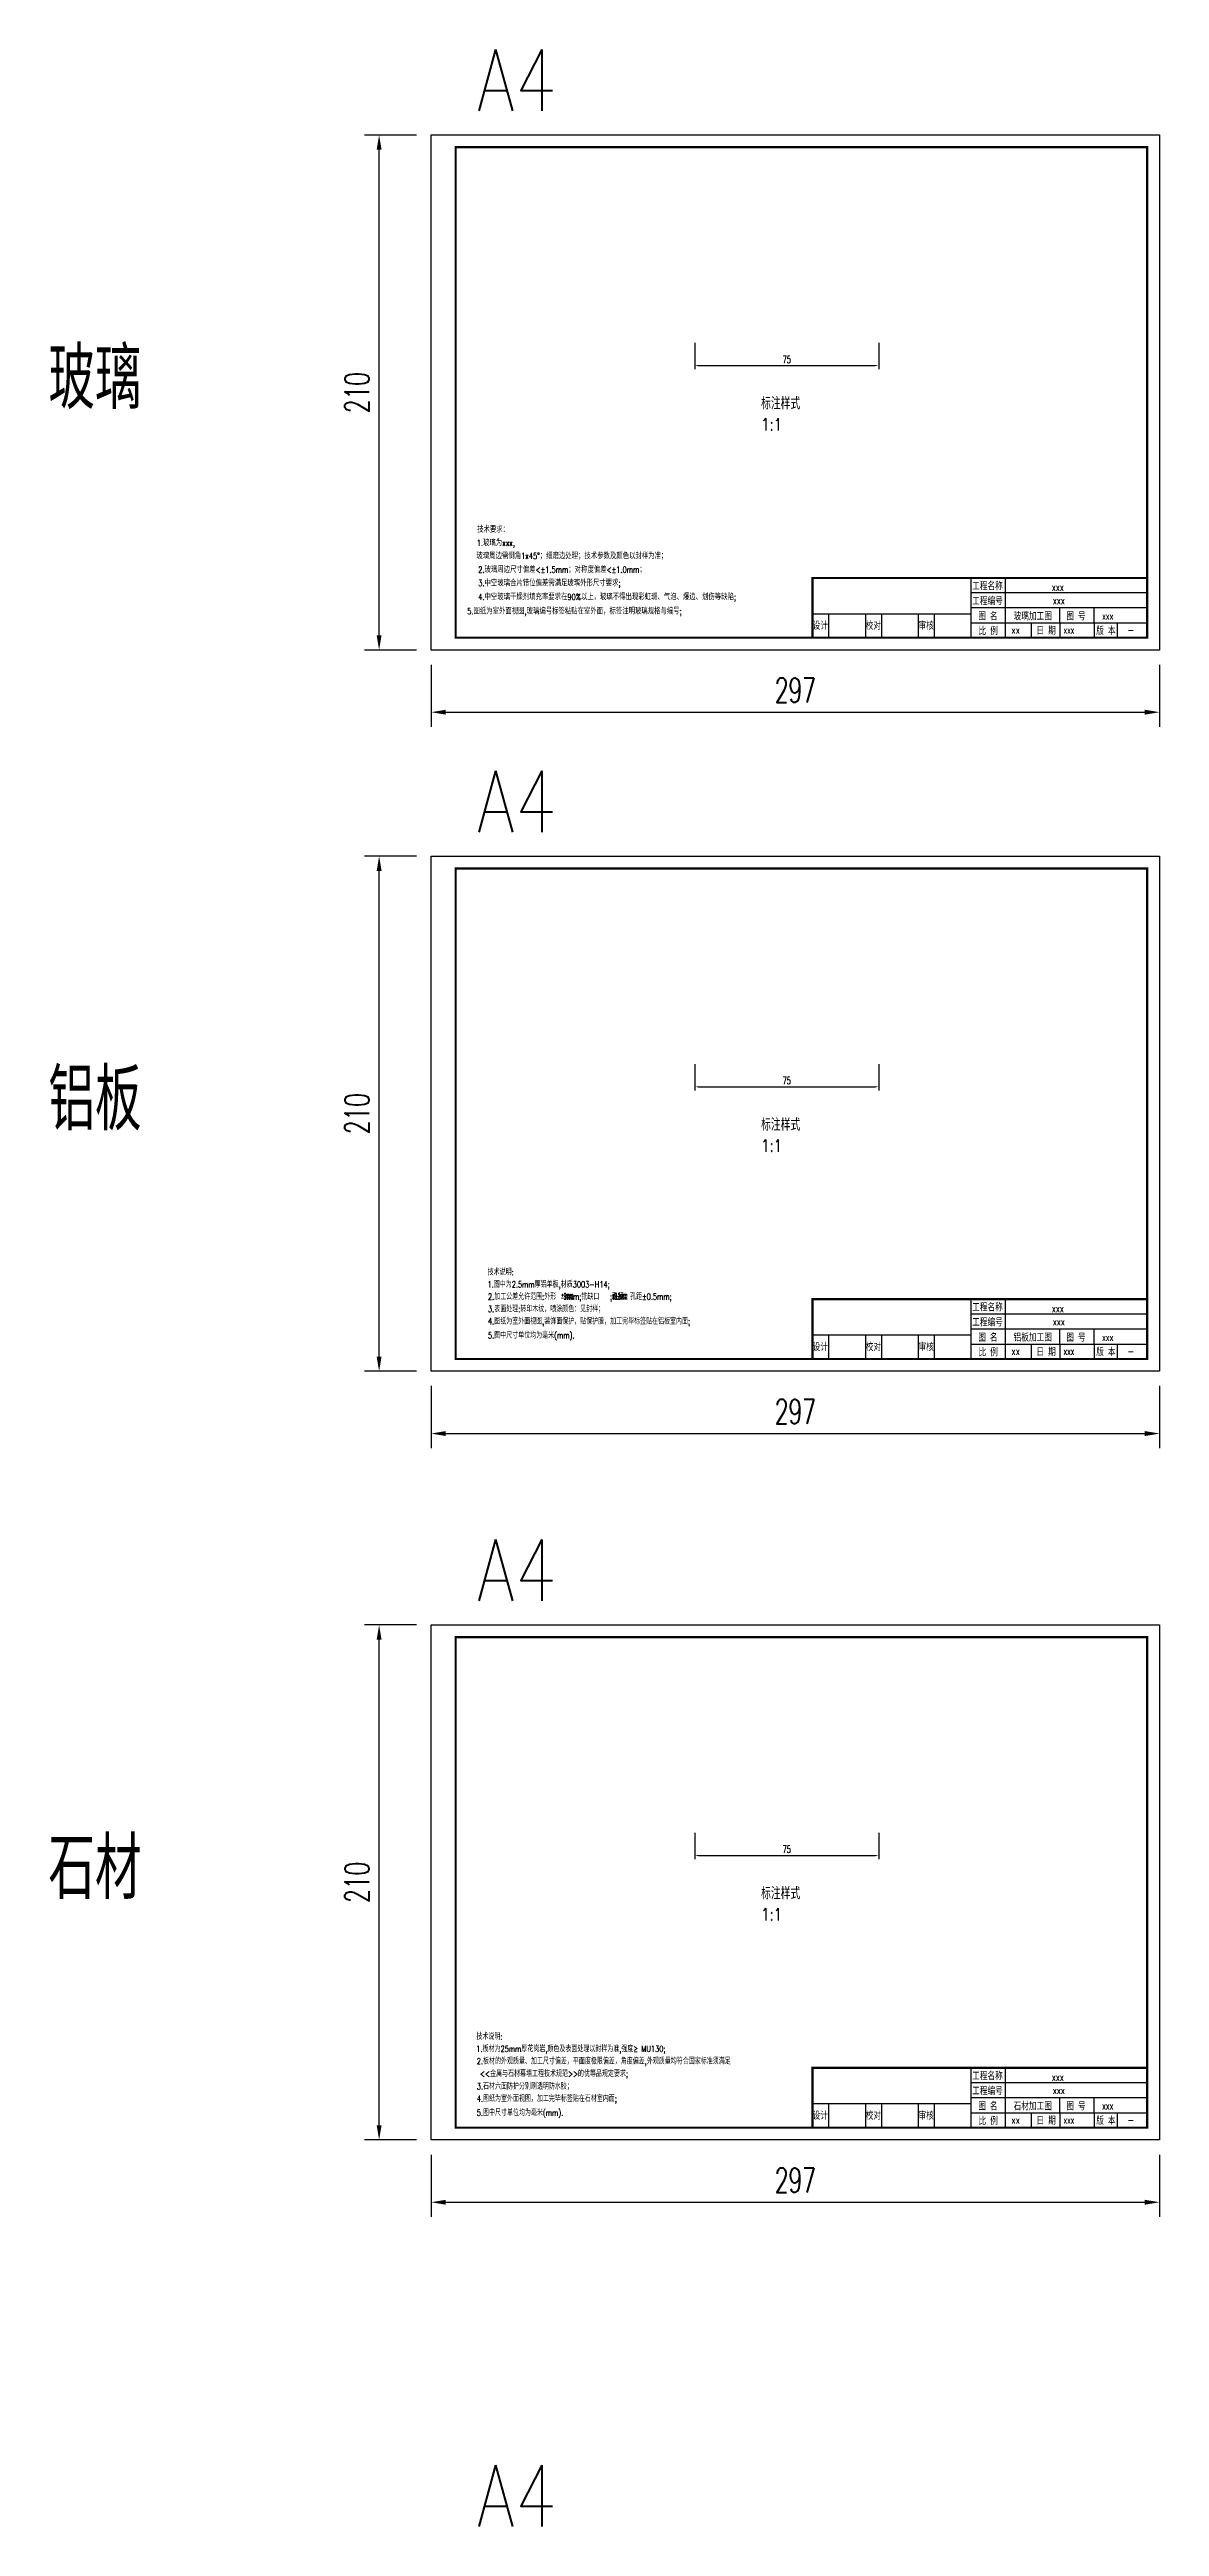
# Model space of a CAD drawing. Header units: inches. Extents: x 20038 to 22085, y 1131827 to 1134253.
# Drawn here: x 20038 to 20491, y 1133127 to 1134136 of the extents above; entities that cross this region are included whole.
import ezdxf
from ezdxf.enums import TextEntityAlignment as Align

# ---------------------------------------------------------------- set-up
doc = ezdxf.new("R2010")
doc.units = ezdxf.units.IN
doc.header["$LTSCALE"] = 1000
doc.header["$MEASUREMENT"] = 0
for name, color, linetype in [('0-GLASS-03玻璃-看线', 7, 'Continuous'), ('0-TEXT文字', 4, 'Continuous'), ('TKTEXT', 1, 'Continuous'), ('加工图', 4, 'Continuous')]:
    doc.layers.add(name, color=color, linetype=linetype)
doc.styles.add('SANXINBZ', font='romans.shx', dxfattribs={"width": 0.8, "bigfont": 'hzd.shx'})
doc.styles.add('样式 1', font='romans.shx', dxfattribs={"width": 0.65, "bigfont": 'hzd.shx'})
doc.dimstyles.new('dim1', dxfattribs={"dimtxt": 3, "dimasz": 1.5, "dimexe": 1.5, "dimexo": 1.5, "dimgap": 1, "dimtad": 1, "dimdec": 1, "dimrnd": 0.5, "dimdsep": 46, "dimtxsty": '样式 1', "dimcen": 0.09, "dimclrd": 1, "dimclre": 1, "dimclrt": 1, "dimadec": 0, "dimazin": 0, "dimtfac": 1, "dimtdec": 1, "dimtix": 1, "dimtmove": 2, "dimatfit": 3, "dimfxl": 1.25, "dimtvp": 1, "dimarcsym": 1})
doc.dimstyles.new('dim4', dxfattribs={"dimscale": 4, "dimtxt": 2.5, "dimasz": 1.5, "dimexe": 1.5, "dimexo": 1.5, "dimgap": 1, "dimtad": 1, "dimdec": 1, "dimrnd": 0.5, "dimdsep": 46, "dimtxsty": '样式 1', "dimcen": 0.09, "dimclrd": 1, "dimclre": 1, "dimclrt": 1, "dimadec": 0, "dimazin": 0, "dimtfac": 1, "dimtdec": 1, "dimtix": 1, "dimtmove": 2, "dimatfit": 3, "dimfxl": 1.25, "dimtvp": 1, "dimarcsym": 1})

# ---------------------------------------------------------------- blocks, each defined once
blk = doc.blocks.new('*D9')
at = {"layer": '0-GLASS-03玻璃-看线', "color": 1, "linetype": 'ByBlock', "lineweight": -2, "transparency": 16777216}
for p, q in [((20187.7, 1134101.5), (20166.5, 1134101.5)), ((20187.7, 1133891.5), (20166.5, 1133891.5))]:
    blk.add_line(p, q, dxfattribs=at)
at = {"layer": '0-GLASS-03玻璃-看线', "color": 1, "lineweight": -2, "transparency": 16777216}
blk.add_line((20172.5, 1133897.5), (20172.5, 1134095.5), dxfattribs=at)
at = {"layer": '0-GLASS-03玻璃-看线', "color": 1, "transparency": 16777216}
for points in [[(20171.5, 1134095.5), (20173.5, 1134095.5), (20172.5, 1134101.5)], [(20171.5, 1133897.5), (20173.5, 1133897.5), (20172.5, 1133891.5)]]:
    blk.add_solid(points, dxfattribs=at)
at = {"layer": 'Defpoints', "color": 0, "transparency": 16777216}
for p in [(20172.5, 1134101.5), (20193.7, 1134101.5), (20193.7, 1133891.5)]:
    blk.add_point(p, dxfattribs=at)
at = {"layer": '0-GLASS-03玻璃-看线', "color": 1, "transparency": 16777216, "insert": (20163.5, 1133996.5), "char_height": 10, "attachment_point": 5, "rotation": 90, "style": '样式 1'}
blk.add_mtext('210', dxfattribs=at)
blk = doc.blocks.new('*D10')
at = {"layer": '0-GLASS-03玻璃-看线', "color": 1, "linetype": 'ByBlock', "lineweight": -2, "transparency": 16777216}
for p, q in [((20193.7, 1133885.5), (20193.7, 1133860.2)), ((20490.7, 1133885.5), (20490.7, 1133860.2))]:
    blk.add_line(p, q, dxfattribs=at)
at = {"layer": '0-GLASS-03玻璃-看线', "color": 1, "lineweight": -2, "transparency": 16777216}
blk.add_line((20199.7, 1133866.2), (20484.7, 1133866.2), dxfattribs=at)
at = {"layer": '0-GLASS-03玻璃-看线', "color": 1, "transparency": 16777216}
for points in [[(20199.7, 1133867.2), (20199.7, 1133865.2), (20193.7, 1133866.2)], [(20484.7, 1133867.2), (20484.7, 1133865.2), (20490.7, 1133866.2)]]:
    blk.add_solid(points, dxfattribs=at)
at = {"layer": 'Defpoints', "color": 0, "transparency": 16777216}
for p in [(20193.7, 1133891.5), (20490.7, 1133891.5), (20490.7, 1133866.2)]:
    blk.add_point(p, dxfattribs=at)
at = {"layer": '0-GLASS-03玻璃-看线', "color": 1, "transparency": 16777216, "insert": (20342.2, 1133875.2), "char_height": 10, "attachment_point": 5, "style": '样式 1'}
blk.add_mtext('297', dxfattribs=at)
blk = doc.blocks.new('*D11')
at = {"layer": '0-GLASS-03玻璃-看线', "color": 1, "lineweight": -2, "transparency": 16777216}
for p, q in [((20301.2, 1134016.8), (20301.2, 1134006)), ((20376.2, 1134016.8), (20376.2, 1134006)), ((20302.7, 1134007.5), (20374.7, 1134007.5))]:
    blk.add_line(p, q, dxfattribs=at)
at = {"layer": '0-GLASS-03玻璃-看线', "color": 1, "transparency": 16777216}
for points in [[(20302.7, 1134007.8), (20302.7, 1134007.3), (20301.2, 1134007.5)], [(20374.7, 1134007.8), (20374.7, 1134007.3), (20376.2, 1134007.5)]]:
    blk.add_solid(points, dxfattribs=at)
at = {"layer": 'Defpoints', "color": 0, "transparency": 16777216}
for p in [(20301.2, 1134018.3), (20376.2, 1134018.3), (20376.2, 1134007.5)]:
    blk.add_point(p, dxfattribs=at)
at = {"layer": '0-GLASS-03玻璃-看线', "color": 1, "transparency": 16777216, "insert": (20338.7, 1134010), "char_height": 3, "attachment_point": 5, "style": '样式 1'}
blk.add_mtext('75', dxfattribs=at)
blk = doc.blocks.new('*D13')
at = {"layer": '0-GLASS-03玻璃-看线', "color": 1, "linetype": 'ByBlock', "lineweight": -2, "transparency": 16777216}
for p, q in [((20187.7, 1133807.5), (20166.5, 1133807.5)), ((20187.7, 1133597.5), (20166.5, 1133597.5))]:
    blk.add_line(p, q, dxfattribs=at)
at = {"layer": '0-GLASS-03玻璃-看线', "color": 1, "lineweight": -2, "transparency": 16777216}
blk.add_line((20172.5, 1133603.5), (20172.5, 1133801.5), dxfattribs=at)
at = {"layer": '0-GLASS-03玻璃-看线', "color": 1, "transparency": 16777216}
for points in [[(20171.5, 1133801.5), (20173.5, 1133801.5), (20172.5, 1133807.5)], [(20171.5, 1133603.5), (20173.5, 1133603.5), (20172.5, 1133597.5)]]:
    blk.add_solid(points, dxfattribs=at)
at = {"layer": 'Defpoints', "color": 0, "transparency": 16777216}
for p in [(20172.5, 1133807.5), (20193.7, 1133807.5), (20193.7, 1133597.5)]:
    blk.add_point(p, dxfattribs=at)
at = {"layer": '0-GLASS-03玻璃-看线', "color": 1, "transparency": 16777216, "insert": (20163.5, 1133702.5), "char_height": 10, "attachment_point": 5, "rotation": 90, "style": '样式 1'}
blk.add_mtext('210', dxfattribs=at)
blk = doc.blocks.new('*D14')
at = {"layer": '0-GLASS-03玻璃-看线', "color": 1, "linetype": 'ByBlock', "lineweight": -2, "transparency": 16777216}
for p, q in [((20193.7, 1133591.5), (20193.7, 1133566.1)), ((20490.7, 1133591.5), (20490.7, 1133566.1))]:
    blk.add_line(p, q, dxfattribs=at)
at = {"layer": '0-GLASS-03玻璃-看线', "color": 1, "lineweight": -2, "transparency": 16777216}
blk.add_line((20199.7, 1133572.1), (20484.7, 1133572.1), dxfattribs=at)
at = {"layer": '0-GLASS-03玻璃-看线', "color": 1, "transparency": 16777216}
for points in [[(20199.7, 1133573.1), (20199.7, 1133571.1), (20193.7, 1133572.1)], [(20484.7, 1133573.1), (20484.7, 1133571.1), (20490.7, 1133572.1)]]:
    blk.add_solid(points, dxfattribs=at)
at = {"layer": 'Defpoints', "color": 0, "transparency": 16777216}
for p in [(20193.7, 1133597.5), (20490.7, 1133597.5), (20490.7, 1133572.1)]:
    blk.add_point(p, dxfattribs=at)
at = {"layer": '0-GLASS-03玻璃-看线', "color": 1, "transparency": 16777216, "insert": (20342.2, 1133581.1), "char_height": 10, "attachment_point": 5, "style": '样式 1'}
blk.add_mtext('297', dxfattribs=at)
blk = doc.blocks.new('*D15')
at = {"layer": '0-GLASS-03玻璃-看线', "color": 1, "lineweight": -2, "transparency": 16777216}
for p, q in [((20301.2, 1133722.7), (20301.2, 1133712)), ((20302.7, 1133713.5), (20374.7, 1133713.5)), ((20376.2, 1133722.7), (20376.2, 1133712))]:
    blk.add_line(p, q, dxfattribs=at)
at = {"layer": '0-GLASS-03玻璃-看线', "color": 1, "transparency": 16777216}
for points in [[(20302.7, 1133713.7), (20302.7, 1133713.2), (20301.2, 1133713.5)], [(20374.7, 1133713.7), (20374.7, 1133713.2), (20376.2, 1133713.5)]]:
    blk.add_solid(points, dxfattribs=at)
at = {"layer": 'Defpoints', "color": 0, "transparency": 16777216}
for p in [(20301.2, 1133724.2), (20376.2, 1133724.2), (20376.2, 1133713.5)]:
    blk.add_point(p, dxfattribs=at)
at = {"layer": '0-GLASS-03玻璃-看线', "color": 1, "transparency": 16777216, "insert": (20338.7, 1133716), "char_height": 3, "attachment_point": 5, "style": '样式 1'}
blk.add_mtext('75', dxfattribs=at)
blk = doc.blocks.new('*D17')
at = {"layer": '0-GLASS-03玻璃-看线', "color": 1, "linetype": 'ByBlock', "lineweight": -2, "transparency": 16777216}
for p, q in [((20187.7, 1133494.1), (20166.5, 1133494.1)), ((20187.7, 1133284.1), (20166.5, 1133284.1))]:
    blk.add_line(p, q, dxfattribs=at)
at = {"layer": '0-GLASS-03玻璃-看线', "color": 1, "lineweight": -2, "transparency": 16777216}
blk.add_line((20172.5, 1133290.1), (20172.5, 1133488.1), dxfattribs=at)
at = {"layer": '0-GLASS-03玻璃-看线', "color": 1, "transparency": 16777216}
for points in [[(20171.5, 1133488.1), (20173.5, 1133488.1), (20172.5, 1133494.1)], [(20171.5, 1133290.1), (20173.5, 1133290.1), (20172.5, 1133284.1)]]:
    blk.add_solid(points, dxfattribs=at)
at = {"layer": 'Defpoints', "color": 0, "transparency": 16777216}
for p in [(20172.5, 1133494.1), (20193.7, 1133494.1), (20193.7, 1133284.1)]:
    blk.add_point(p, dxfattribs=at)
at = {"layer": '0-GLASS-03玻璃-看线', "color": 1, "transparency": 16777216, "insert": (20163.5, 1133389.1), "char_height": 10, "attachment_point": 5, "rotation": 90, "style": '样式 1'}
blk.add_mtext('210', dxfattribs=at)
blk = doc.blocks.new('*D18')
at = {"layer": '0-GLASS-03玻璃-看线', "color": 1, "linetype": 'ByBlock', "lineweight": -2, "transparency": 16777216}
for p, q in [((20193.7, 1133278.1), (20193.7, 1133252.7)), ((20490.7, 1133278.1), (20490.7, 1133252.7))]:
    blk.add_line(p, q, dxfattribs=at)
at = {"layer": '0-GLASS-03玻璃-看线', "color": 1, "lineweight": -2, "transparency": 16777216}
blk.add_line((20199.7, 1133258.7), (20484.7, 1133258.7), dxfattribs=at)
at = {"layer": '0-GLASS-03玻璃-看线', "color": 1, "transparency": 16777216}
for points in [[(20199.7, 1133259.7), (20199.7, 1133257.7), (20193.7, 1133258.7)], [(20484.7, 1133259.7), (20484.7, 1133257.7), (20490.7, 1133258.7)]]:
    blk.add_solid(points, dxfattribs=at)
at = {"layer": 'Defpoints', "color": 0, "transparency": 16777216}
for p in [(20193.7, 1133284.1), (20490.7, 1133284.1), (20490.7, 1133258.7)]:
    blk.add_point(p, dxfattribs=at)
at = {"layer": '0-GLASS-03玻璃-看线', "color": 1, "transparency": 16777216, "insert": (20342.2, 1133267.7), "char_height": 10, "attachment_point": 5, "style": '样式 1'}
blk.add_mtext('297', dxfattribs=at)
blk = doc.blocks.new('*D19')
at = {"layer": '0-GLASS-03玻璃-看线', "color": 1, "lineweight": -2, "transparency": 16777216}
for p, q in [((20301.2, 1133409.3), (20301.2, 1133398.6)), ((20302.7, 1133400.1), (20374.7, 1133400.1)), ((20376.2, 1133409.3), (20376.2, 1133398.6))]:
    blk.add_line(p, q, dxfattribs=at)
at = {"layer": '0-GLASS-03玻璃-看线', "color": 1, "transparency": 16777216}
for points in [[(20302.7, 1133400.3), (20302.7, 1133399.8), (20301.2, 1133400.1)], [(20374.7, 1133400.3), (20374.7, 1133399.8), (20376.2, 1133400.1)]]:
    blk.add_solid(points, dxfattribs=at)
at = {"layer": 'Defpoints', "color": 0, "transparency": 16777216}
for p in [(20301.2, 1133410.8), (20376.2, 1133410.8), (20376.2, 1133400.1)]:
    blk.add_point(p, dxfattribs=at)
at = {"layer": '0-GLASS-03玻璃-看线', "color": 1, "transparency": 16777216, "insert": (20338.7, 1133402.6), "char_height": 3, "attachment_point": 5, "style": '样式 1'}
blk.add_mtext('75', dxfattribs=at)

msp = doc.modelspace()

# ---------------------------------------------------------------- linework, layer by layer
at = {"color": 7}
for p, q in [((20413.87, 1133896.55), (20413.87, 1133920.94)), ((20427.87, 1133896.55), (20427.87, 1133920.94)), ((20413.87, 1133906.2), (20349.21, 1133906.2)), ((20355.76, 1133906.2), (20355.76, 1133896.55)), ((20370.76, 1133906.2), (20370.76, 1133896.55)), ((20377.32, 1133906.2), (20377.32, 1133896.55)), ((20392.32, 1133906.2), (20392.32, 1133896.55)), ((20398.87, 1133906.2), (20398.87, 1133896.55)), ((20485.68, 1133914.84), (20413.87, 1133914.84)), ((20485.68, 1133908.74), (20413.87, 1133908.74)), ((20450.04, 1133902.65), (20450.04, 1133908.74)), ((20464.04, 1133902.65), (20464.04, 1133908.74)), ((20413.87, 1133902.65), (20485.68, 1133902.65)), ((20438.36, 1133902.65), (20438.36, 1133896.55)), ((20450.04, 1133902.65), (20450.04, 1133896.55)), ((20464.04, 1133902.65), (20464.04, 1133896.55)), ((20473.49, 1133902.65), (20473.49, 1133896.55)), ((20413.87, 1133602.49), (20413.87, 1133626.89)), ((20427.87, 1133602.49), (20427.87, 1133626.89)), ((20413.87, 1133612.15), (20349.21, 1133612.15)), ((20355.76, 1133612.15), (20355.76, 1133602.49)), ((20370.76, 1133612.15), (20370.76, 1133602.49)), ((20377.32, 1133612.15), (20377.32, 1133602.49)), ((20392.32, 1133612.15), (20392.32, 1133602.49)), ((20398.87, 1133612.15), (20398.87, 1133602.49)), ((20485.68, 1133620.79), (20413.87, 1133620.79)), ((20485.68, 1133614.69), (20413.87, 1133614.69)), ((20450.04, 1133608.59), (20450.04, 1133614.69)), ((20464.04, 1133608.59), (20464.04, 1133614.69)), ((20413.87, 1133608.59), (20485.68, 1133608.59)), ((20438.36, 1133608.59), (20438.36, 1133602.49)), ((20450.04, 1133608.59), (20450.04, 1133602.49)), ((20464.04, 1133608.59), (20464.04, 1133602.49)), ((20473.49, 1133608.59), (20473.49, 1133602.49)), ((20413.87, 1133289.1), (20413.87, 1133313.5)), ((20427.87, 1133289.1), (20427.87, 1133313.5)), ((20485.68, 1133307.4), (20413.87, 1133307.4)), ((20485.68, 1133301.3), (20413.87, 1133301.3)), ((20450.04, 1133295.2), (20450.04, 1133301.3)), ((20464.04, 1133295.2), (20464.04, 1133301.3)), ((20413.87, 1133298.76), (20349.21, 1133298.76)), ((20355.76, 1133298.76), (20355.76, 1133289.1)), ((20370.76, 1133298.76), (20370.76, 1133289.1)), ((20377.32, 1133298.76), (20377.32, 1133289.1)), ((20392.32, 1133298.76), (20392.32, 1133289.1)), ((20398.87, 1133298.76), (20398.87, 1133289.1)), ((20413.87, 1133295.2), (20485.68, 1133295.2)), ((20438.36, 1133295.2), (20438.36, 1133289.1)), ((20450.04, 1133295.2), (20450.04, 1133289.1)), ((20464.04, 1133295.2), (20464.04, 1133289.1)), ((20473.49, 1133295.2), (20473.49, 1133289.1))]:
    msp.add_line(p, q, dxfattribs=at)
at = {"color": 5}
for points in [[(20193.68, 1133891.55), (20193.68, 1134101.55), (20490.68, 1134101.55), (20490.68, 1133891.55)], [(20193.68, 1133597.49), (20193.68, 1133807.49), (20490.68, 1133807.49), (20490.68, 1133597.49)], [(20193.68, 1133284.1), (20193.68, 1133494.1), (20490.68, 1133494.1), (20490.68, 1133284.1)]]:
    msp.add_lwpolyline(points, close=True, dxfattribs=at)
at = {"color": 7, "const_width": 0.857}
for points in [[(20203.67, 1133896.55), (20203.67, 1134096.55), (20485.68, 1134096.55), (20485.68, 1133896.55)], [(20203.67, 1133602.49), (20203.67, 1133802.49), (20485.68, 1133802.49), (20485.68, 1133602.49)], [(20203.67, 1133289.1), (20203.67, 1133489.1), (20485.68, 1133489.1), (20485.68, 1133289.1)]]:
    msp.add_lwpolyline(points, close=True, dxfattribs=at)
for points in [[(20485.68, 1133920.94), (20349.21, 1133920.94), (20349.21, 1133896.55)], [(20485.68, 1133626.89), (20349.21, 1133626.89), (20349.21, 1133602.49)], [(20485.68, 1133313.5), (20349.21, 1133313.5), (20349.21, 1133289.1)]]:
    msp.add_lwpolyline(points, dxfattribs=at)

# ---------------------------------------------------------------- texts
at = {"color": 7, "style": 'SANXINBZ', "width": 0.8}
for s, p in [('工程名称', (20420.55, 1133917.89)), ('工程编号', (20420.55, 1133911.79)), ('图 名', (20420.71, 1133905.58)), ('图 号', (20456.64, 1133905.48)), ('设计', (20352.38, 1133901.72)), ('校对', (20374.04, 1133901.72)), ('审核', (20395.54, 1133901.72)), ('比 例', (20420.85, 1133899.56)), ('日 期', (20444.45, 1133899.64)), ('版 本', (20468.83, 1133899.64)), ('工程名称', (20420.55, 1133623.84)), ('工程编号', (20420.55, 1133617.74)), ('图 名', (20420.71, 1133611.53)), ('图 号', (20456.64, 1133611.43)), ('设计', (20352.38, 1133607.67)), ('校对', (20374.04, 1133607.67)), ('审核', (20395.54, 1133607.67)), ('比 例', (20420.85, 1133605.51)), ('日 期', (20444.45, 1133605.59)), ('版 本', (20468.83, 1133605.59)), ('工程名称', (20420.55, 1133310.45)), ('工程编号', (20420.55, 1133304.35)), ('图 名', (20420.71, 1133298.14)), ('图 号', (20456.64, 1133298.04)), ('设计', (20352.38, 1133294.28)), ('校对', (20374.04, 1133294.28)), ('审核', (20395.54, 1133294.28)), ('比 例', (20420.85, 1133292.12)), ('日 期', (20444.45, 1133292.2)), ('版 本', (20468.83, 1133292.2))]:
    msp.add_text(s, height=3, dxfattribs=at).set_placement(p, align=Align.MIDDLE)
at = {"color": 4, "style": 'SANXINBZ', "width": 0.75}
for s, height, p in [('技术说明:', 2.505, (20216.75, 1133636.67)), ('1.图中为2.5mm厚铝单板,材质3003-H14;', 2.505, (20216.7, 1133631.66)), ('2.加工公差允许范围:外形   mm;铣缺口   ;孔径、孔距±0.5mm;', 2.505, (20216.89, 1133626.65)), ('3.表面处理:转印木纹，喷涂颜色：见封样；', 2.505, (20216.89, 1133621.64)), ('-2mm', 1.252, (20246.63, 1133626.71)), ('+0mm', 1.252, (20246.64, 1133628.03)), ('+0.0mm', 1.252, (20267.26, 1133626.71)), ('+0.5mm', 1.252, (20267.27, 1133628.03)), ('4.图纸为室外面视图,装饰面保护，贴保护膜，加工完毕标签贴在铝板室内面;', 2.505, (20216.89, 1133616.63)), ('5.图中尺寸单位均为毫米(mm).', 2.505, (20216.89, 1133610.89)), ('技术说明:', 2.505, (20212.17, 1133325)), ('1.板材为25mm厚花岗岩,颜色及表面处理以封样为准,强度≥ MU130;', 2.505, (20212.12, 1133319.99)), ('2.板材的外观质量、加工尺寸偏差，平面度极限偏差，角度偏差,外观质量均符合国家标准须满足', 2.505, (20212.31, 1133314.98)), (' <<金属与石材幕墙工程技术规范>>的优等品规定要求;', 2.505, (20212.31, 1133309.87)), ('3.石材六面防护分别刷透明防水胶；', 2.505, (20212.31, 1133304.71)), ('4.图纸为室外面视图，加工完毕标签贴在石材室内面;', 2.505, (20212.31, 1133299.7)), ('5.图中尺寸单位均为毫米(mm).', 2.505, (20212.31, 1133293.96))]:
    msp.add_text(s, height=height, dxfattribs=at).set_placement(p)
at = {"layer": '0-TEXT文字', "color": 4, "style": 'SANXINBZ', "width": 0.8}
for s, height, p in [('A4', 25, (20212.3, 1134111.37)), ('玻璃', 25, (20037.64, 1133989.78)), ('标注样式', 5, (20328.24, 1133989.62)), ('1:1', 5, (20328.24, 1133981.04)), ('技术要求：', 2.5, (20212.47, 1133939.44)), ('1.玻璃为xxx,', 2.5, (20212.3, 1133933.98)), ('  玻璃周边需倒角1x45°；细磨边处理；技术参数及颜色以封样为准；', 2.5, (20209.44, 1133928.66)), ('2.玻璃周边尺寸偏差<%%P1.5mm；对称度偏差<%%P1.0mm；', 2.5, (20212.91, 1133923.07)), ('3.中空玻璃合片错位偏差需满足玻璃外形尺寸要求;', 2.5, (20212.91, 1133917.61)), ('    5.图纸为室外面视图,玻璃编号标签粘贴在室外面，标签注明玻璃规格与编号;', 2.5, (20202.44, 1133906.13)), ('4.中空玻璃干燥剂填充率要求在90%%%以上，玻璃不得出现彩虹斑、气泡、爆边、划伤等缺陷;', 2.5, (20212.91, 1133911.95)), ('A4', 25, (20212.3, 1133817.31)), ('铝板', 25, (20037.64, 1133695.73)), ('标注样式', 5, (20328.24, 1133695.56)), ('1:1', 5, (20328.24, 1133686.99)), ('A4', 25, (20212.3, 1133503.92)), ('石材', 25, (20037.64, 1133382.34)), ('标注样式', 5, (20328.24, 1133382.17)), ('1:1', 5, (20328.24, 1133373.6)), ('A4', 25, (20212.3, 1133126.52))]:
    msp.add_text(s, height=height, dxfattribs=at).set_placement(p)
at = {"layer": 'TKTEXT', "color": 1, "style": 'SANXINBZ'}
for s, width, p in [('xxx', 0.75, (20446.81, 1133915.7)), ('xxx', 0.75, (20447.17, 1133910.3)), ('xx', 0.8, (20430.31, 1133898.23)), ('xxx', 0.6, (20451.57, 1133898.23)), ('-', 0.8, (20477.7, 1133898.23)), ('xxx', 0.75, (20446.81, 1133621.65)), ('xxx', 0.75, (20447.17, 1133616.25)), ('xx', 0.8, (20430.31, 1133604.17)), ('xxx', 0.6, (20451.57, 1133604.17)), ('-', 0.8, (20477.7, 1133604.17)), ('xxx', 0.75, (20446.81, 1133308.26)), ('xxx', 0.75, (20447.17, 1133302.86)), ('xx', 0.8, (20430.31, 1133290.78)), ('xxx', 0.6, (20451.57, 1133290.78)), ('-', 0.8, (20477.7, 1133290.78))]:
    msp.add_text(s, height=3, dxfattribs=dict(at, width=width)).set_placement(p)
at = {"layer": '加工图', "color": 1, "style": 'SANXINBZ'}
for s, width, p in [('玻璃加工图', 0.8, (20431.2, 1133903.69)), ('xxx', 0.7, (20467.3, 1133903.93)), ('铝板加工图', 0.8, (20431.2, 1133609.64)), ('xxx', 0.7, (20467.3, 1133609.87)), ('石材加工图', 0.8, (20431.2, 1133296.25)), ('xxx', 0.7, (20467.3, 1133296.49))]:
    msp.add_text(s, height=3, dxfattribs=dict(at, width=width)).set_placement(p)

# ---------------------------------------------------------------- dimensions: what is measured, and where the dimension line sits
at = {"layer": '0-GLASS-03玻璃-看线'}
for base, p1, p2, picture, middle in [((20172.47, 1134101.55), (20193.68, 1133891.55), (20193.68, 1134101.55), '*D9', (20163.47, 1133996.55)), ((20172.47, 1133807.49), (20193.68, 1133597.49), (20193.68, 1133807.49), '*D13', (20163.47, 1133702.49)), ((20172.47, 1133494.1), (20193.68, 1133284.1), (20193.68, 1133494.1), '*D17', (20163.47, 1133389.1))]:
    dim = msp.add_linear_dim(base=base, p1=p1, p2=p2, angle=90, dimstyle='dim4', override={"dimfxl": 2}, dxfattribs=at)
    dim.commit()
    dim.dimension.update_dxf_attribs({"geometry": picture, "text_midpoint": middle})
for base, p1, p2, picture, middle in [((20376.16, 1134007.51), (20301.23, 1134018.27), (20376.16, 1134018.27), '*D11', (20338.7, 1134010.01)), ((20376.16, 1133713.46), (20301.23, 1133724.21), (20376.16, 1133724.21), '*D15', (20338.7, 1133715.96)), ((20376.16, 1133400.07), (20301.23, 1133410.82), (20376.16, 1133410.82), '*D19', (20338.7, 1133402.57))]:
    dim = msp.add_linear_dim(base=base, p1=p1, p2=p2, dimstyle='dim1', dxfattribs=at)
    dim.commit()
    dim.dimension.update_dxf_attribs({"geometry": picture, "text_midpoint": middle})
for base, p1, p2, picture, middle in [((20490.68, 1133866.18), (20193.68, 1133891.55), (20490.68, 1133891.55), '*D10', (20342.18, 1133875.18)), ((20490.68, 1133572.12), (20193.68, 1133597.49), (20490.68, 1133597.49), '*D14', (20342.18, 1133581.12)), ((20490.68, 1133258.73), (20193.68, 1133284.1), (20490.68, 1133284.1), '*D18', (20342.18, 1133267.73))]:
    dim = msp.add_linear_dim(base=base, p1=p1, p2=p2, dimstyle='dim4', override={"dimfxl": 2}, dxfattribs=at)
    dim.commit()
    dim.dimension.update_dxf_attribs({"geometry": picture, "text_midpoint": middle})

doc.saveas('drawing.dxf')
